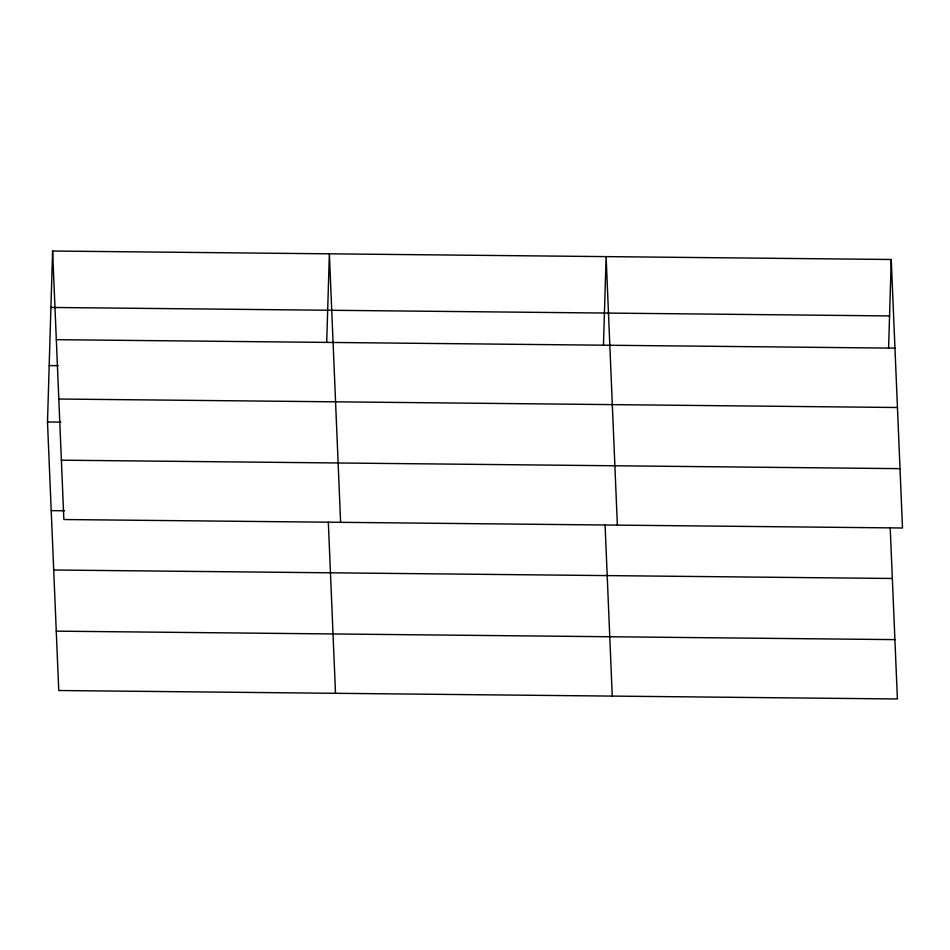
<?xml version="1.0" encoding="UTF-8"?>
<svg xmlns="http://www.w3.org/2000/svg" width="950" height="950" viewBox="0 0 950 950"><rect width="100%" height="100%" fill="white"/><g stroke="black" fill="none" stroke-linecap="round" stroke-linejoin="round"><path stroke-width="1.43" d="M890.221 527.808L897.394 698.974L58.757 690.508L47.5 422.002L52.606 251.026L891.242 259.493L902.5 527.998L63.864 519.531L52.606 251.026M326.717 342.214L329.365 253.816L340.611 522.322M603.464 345.004L606.112 256.619L617.369 525.124M888.606 347.89L891.242 259.493M50.92 307.444L889.556 315.923M56.323 339.673L894.959 348.139M49.186 365.572L58.069 365.667M58.817 399.024L897.453 407.503M47.5 422.002L60.824 422.133M61.37 460.18L900.018 468.647M51.217 510.649L64.541 510.779M53.699 570L892.335 578.479M56.264 631.156L894.9 639.623M605.079 524.923L612.251 696.101M328.332 522.132L335.504 693.298"/></g></svg>
